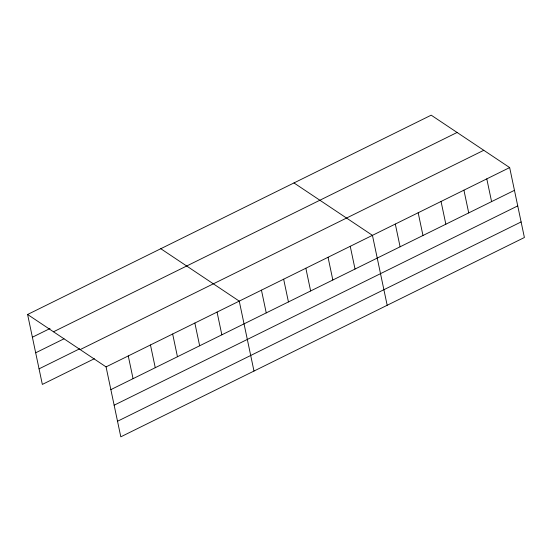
<?xml version="1.0" encoding="UTF-8"?>
<svg xmlns="http://www.w3.org/2000/svg" width="552" height="552" viewBox="0 0 552 552"><rect width="100%" height="100%" fill="white"/><g stroke="black" fill="none" stroke-linecap="round" stroke-linejoin="round"><path stroke-width="0.83" d="M27.6 314.488L431.195 115.175L509.662 167.58L524.4 237.512L120.805 436.825L106.067 366.894L27.6 314.488L42.338 384.42L94.385 358.71M32.389 337.224L49.997 328.53M53.496 331.78L457.091 132.473M35.673 352.797L63.997 338.811M39.054 368.846L79.626 348.809M80.171 349.595L483.773 150.289M106.067 366.894L509.662 167.58M110.855 389.629L514.457 190.323M114.14 405.202L517.735 205.896M117.521 421.252L521.116 221.938M293.974 182.94L372.441 235.345L387.18 305.277M160.784 248.71L239.251 301.123L253.989 371.047M486.795 178.876L491.584 201.618M463.921 190.171L468.717 212.913M441.055 201.466L445.843 224.202M418.181 212.762L422.97 235.497M395.308 224.057L400.103 246.792M350.244 246.309L355.033 269.052M328.047 257.273L332.835 280.009M305.849 268.231L310.638 290.973M283.652 279.195L288.441 301.937M261.448 290.159L266.243 312.894M217.053 312.08L221.849 334.822M194.856 323.044L199.651 345.78M172.659 334.008L177.454 356.744M150.461 344.965L155.257 367.708M128.264 355.93L133.053 378.665"/></g></svg>
